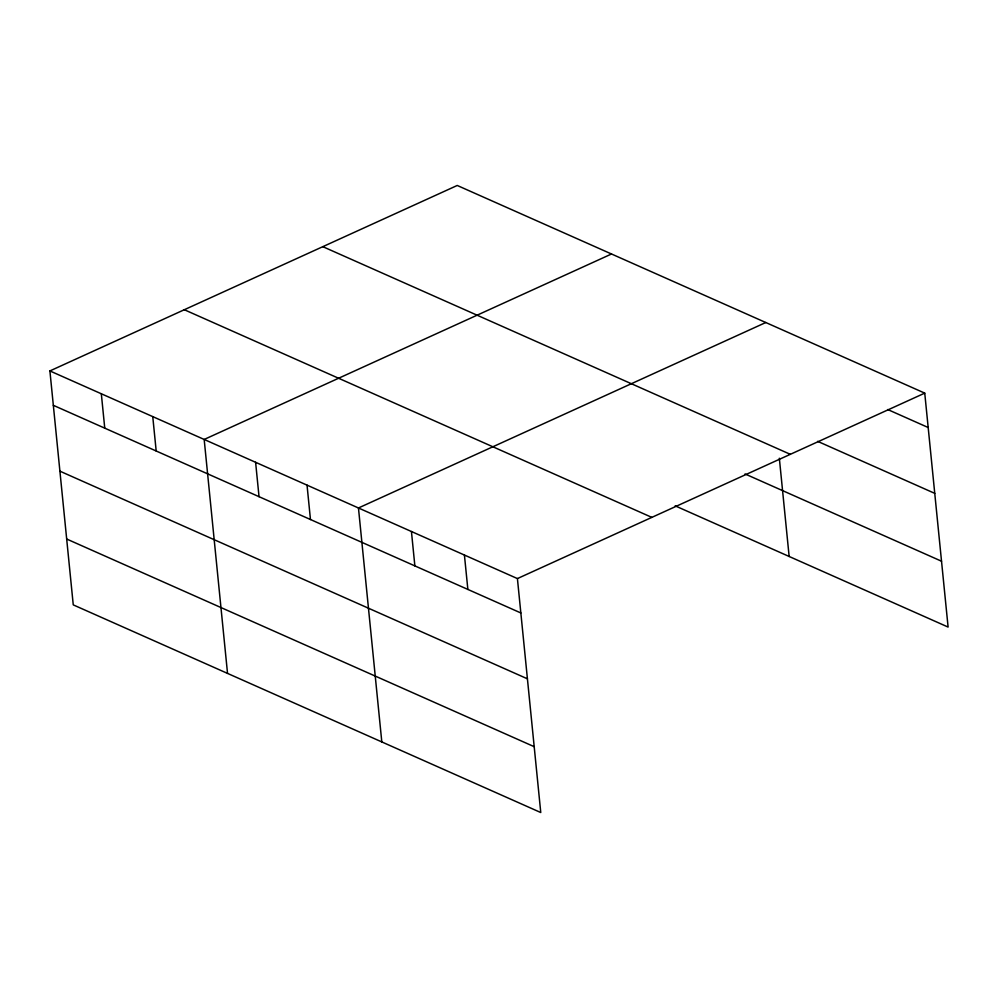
<?xml version="1.0" encoding="UTF-8"?>
<svg xmlns="http://www.w3.org/2000/svg" width="998" height="998" viewBox="0 0 998 998"><rect width="100%" height="100%" fill="white"/><g stroke="black" fill="none" stroke-linecap="round" stroke-linejoin="round"><path stroke-width="1.5" d="M49.9 370.932L517.413 578.578L540.766 812.534L73.253 604.875L49.9 370.932L457.234 185.466L924.747 393.125L948.1 627.068L675.172 505.849M611.512 253.991L204.178 439.457L227.532 673.4M765.79 322.516L358.457 507.97L381.81 741.926M517.413 578.578L924.747 393.125M887.746 409.542L928.177 427.506M817.636 441.341L934.752 493.361M322.816 246.668L790.329 454.327M745.044 473.95L941.526 561.213M184.318 309.729L651.831 517.376M53.331 405.313L520.844 612.959M59.905 471.168L527.418 678.815M66.679 539.02L534.192 746.679M779.338 458.232L789.144 556.472M464.419 555.038L467.862 589.431M411.438 531.51L414.869 565.891M307.035 485.128L310.465 519.521M255.6 462.286L259.031 496.68M152.756 416.615L156.187 450.996M101.322 393.773L104.753 428.154"/></g></svg>
